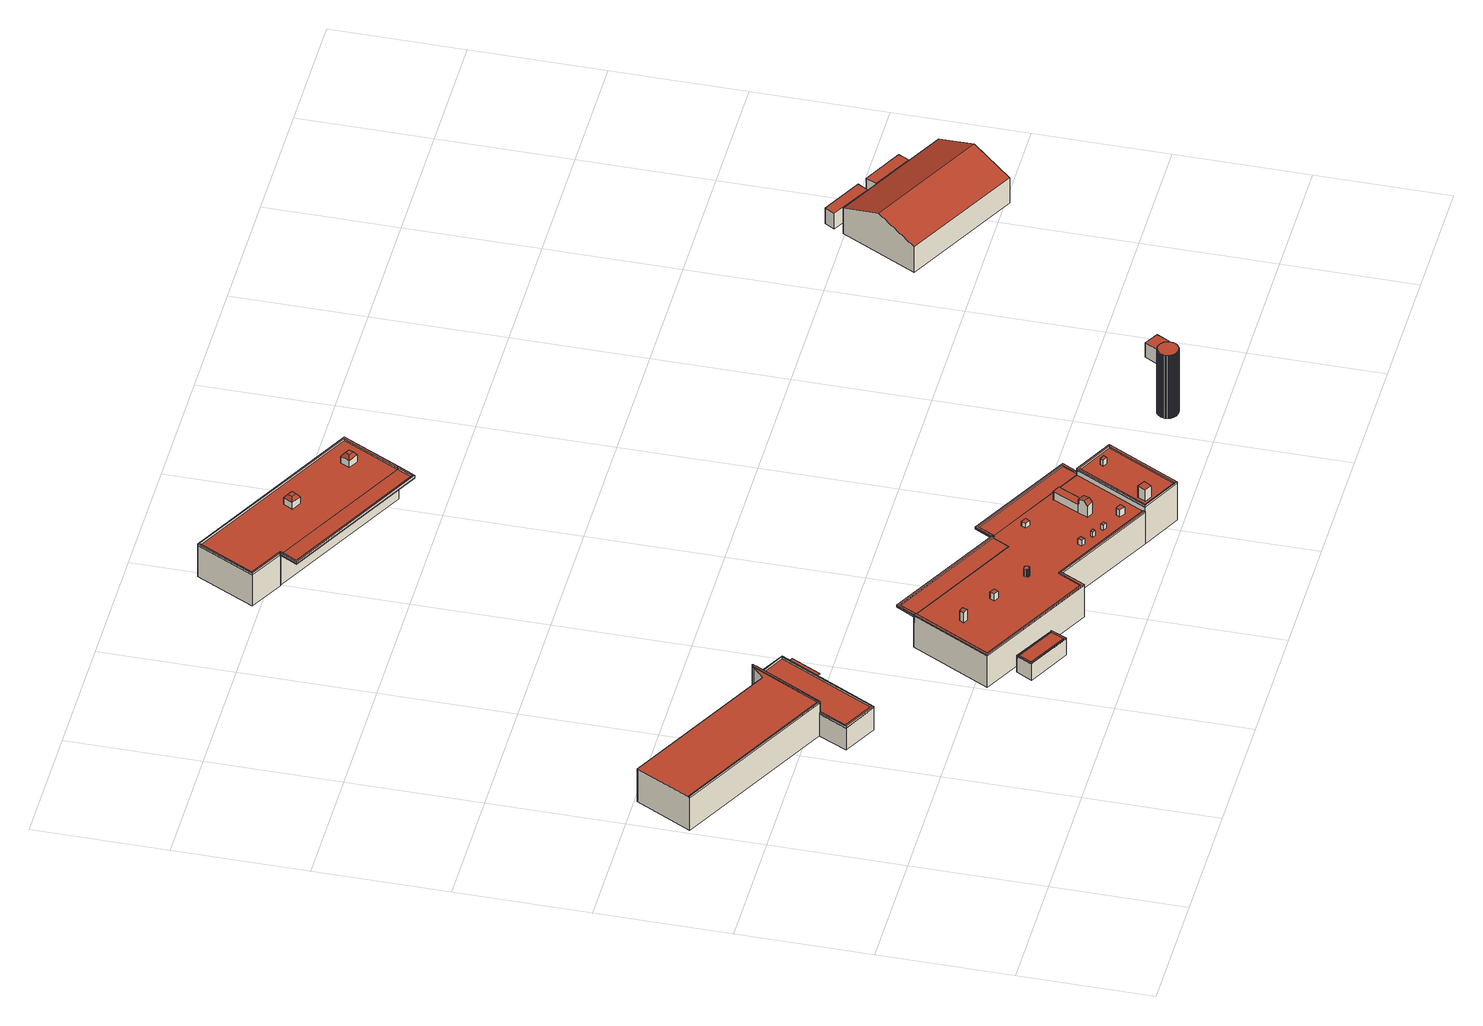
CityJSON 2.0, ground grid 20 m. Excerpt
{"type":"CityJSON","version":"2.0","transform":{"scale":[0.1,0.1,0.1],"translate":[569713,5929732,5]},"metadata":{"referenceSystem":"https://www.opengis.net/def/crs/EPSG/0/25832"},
"CityObjects":{
"building1":{"type":"Building","attributes":{"Grundfläche 2D":"364.132008","Grundhöhe NN":"5.729"},"children":["building1-1","building1-2"],"geometry":[{"type":"Solid","lod":"3","boundaries":[[[[0,1,2,3,4,5,6,7,8,9]],[[10,11,12,13,14]],[[15,16,17,18,19,20,21]],[[22,23,5,4]],[[23,13,6,5]],[[13,12,7,6]],[[8,7,12,11]],[[11,24,9,8]],[[24,25,26,1,0,9]],[[26,27,28,22,4,3,2,1]],[[17,16,29,30]],[[18,17,30,31]],[[19,18,31,32]],[[20,19,32,33]],[[27,26,15,21,20,33,34,22,28]],[[23,22,34,35]],[[13,23,35,36]],[[14,13,36,37]],[[10,14,37,38]],[[24,11,10,38,39]],[[26,25,24,39,29,16,15]],[[35,34,33,32,31,30,29,39,38,37,36]]]],"semantics":{"surfaces":[{"type":"RoofSurface"},{"type":"WallSurface"},{"type":"GroundSurface"}],"values":[[0,0,0,1,1,1,1,1,1,1,1,1,1,1,1,1,1,1,1,1,1,2]]}}]},
"building1-1":{"type":"BuildingInstallation","parents":["building1"],"geometry":[{"type":"MultiSurface","lod":"3","boundaries":[[[40,41,42,43,44,45,46,47,48,49]],[[16,17,45,44]],[[17,18,46,45]],[[18,19,47,46]],[[19,20,48,47]],[[21,49,48,20]],[[21,50,40,49]],[[50,51,41,40]],[[42,41,51,52]],[[43,42,52,15]],[[16,44,43,15]]],"semantics":{"surfaces":[{"type":"RoofSurface"},{"type":"WallSurface"}],"values":[0,1,1,1,1,1,1,1,1,1,1]}}]},
"building1-2":{"type":"BuildingInstallation","parents":["building1"],"geometry":[{"type":"MultiSurface","lod":"3","boundaries":[[[53,54,55,56]],[[57,58,55,54]],[[58,59,56,55]],[[59,60,53,56]],[[60,57,54,53]],[[57,60,59,58]]],"semantics":{"surfaces":[{"type":"RoofSurface"},{"type":"WallSurface"},{"type":"OuterCeilingSurface"}],"values":[0,1,1,1,1,2]}}]},
"building2":{"type":"Building","attributes":{"Grundfläche 2D":"19.167998","Grundhöhe NN":"5.850"},"children":["building2-1","building2-2"],"geometry":[{"type":"Solid","lod":"3","boundaries":[[[[61,62,63,64,65,66]],[[61,66,67,68]],[[62,61,68,69]],[[64,63,62,69,70]],[[66,65,64,70,67]],[[69,68,67,70]]]],"semantics":{"surfaces":[{"type":"RoofSurface"},{"type":"WallSurface"},{"type":"GroundSurface"}],"values":[[0,1,1,1,1,2]]}}]},
"building2-1":{"type":"BuildingInstallation","parents":["building2"],"geometry":[{"type":"MultiSurface","lod":"3","boundaries":[[[71,72,73,74,75,76,77,78]],[[66,61,75,74]],[[61,62,76,75]],[[62,63,77,76]],[[78,79,80,71]],[[81,72,71,80]],[[65,66,74,73]]],"semantics":{"surfaces":[{"type":"RoofSurface"},{"type":"WallSurface"}],"values":[0,1,1,1,1,1,1]}}]},
"building2-2":{"type":"BuildingInstallation","parents":["building2"],"geometry":[{"type":"MultiSurface","lod":"3","boundaries":[[[77,82,73,72,83,78]],[[83,72,81,84]],[[78,83,84,79]],[[63,64,82,77]],[[64,65,73,82]]],"semantics":{"surfaces":[{"type":"RoofSurface"},{"type":"WallSurface"}],"values":[0,1,1,1,1]}}]},
"building3":{"type":"Building","attributes":{"Grundfläche 2D":"63.892865","Grundhöhe NN":"11.208","usage":"parapet"},"geometry":[{"type":"Solid","lod":"3","boundaries":[[[[85,86,87,88,89,90,91]],[[92,93,94,95]],[[96,97,90,89]],[[97,98,91,90]],[[98,92,85,91]],[[92,95,86,85]],[[87,86,95,94]],[[94,99,88,87]],[[99,96,89,88]],[[93,92,98,100,101]],[[99,94,93,101,102]],[[96,99,102,103]],[[97,96,103,104]],[[98,97,104,100]],[[102,101,100,104,103]]]],"semantics":{"surfaces":[{"type":"RoofSurface"},{"type":"WallSurface"},{"type":"GroundSurface"}],"values":[[0,0,1,1,1,1,1,1,1,1,1,1,1,1,2]]}}]},
"building4":{"type":"Building","attributes":{"Grundfläche 2D":"580.690470","Grundhöhe NN":"5.850"},"children":["building4-1","building4-2","building4-3","building4-4","building4-5","building4-6","building4-7","building4-8","building4-9","building4-10","building4-11","building4-12","building4-13","building4-14"],"geometry":[{"type":"Solid","lod":"3","boundaries":[[[[87,105,106,88]],[[107,108,85,91,109,110,111,112,113,114,115]],[[116,117,118,119]],[[120,94,93,92,121,122,123,124,125,126]],[[94,120,105]],[[120,126,106,105]],[[126,99,88,106]],[[99,94,87,88]],[[87,94,105]],[[92,98,91,85]],[[98,127,109,91]],[[127,128,110,109]],[[128,129,111,110]],[[129,130,131,113,112,111]],[[115,114,124,123]],[[107,115,123,122]],[[108,107,122,121]],[[121,92,85,108]],[[116,119,132,133]],[[114,113,117,116,133,125,124]],[[117,113,131,134,135,118]],[[119,118,135,132]],[[131,130,129,136,137,134]],[[99,126,125,133,138]],[[93,94,99,138,139]],[[98,92,93,139,140]],[[127,98,140,141]],[[128,127,141,142]],[[129,128,142,136]],[[137,136,142,141,140,139,138,133,132,135,134]]]],"semantics":{"surfaces":[{"type":"RoofSurface"},{"type":"WallSurface"},{"type":"GroundSurface"}],"values":[[0,0,0,0,1,1,1,1,1,1,1,1,1,1,1,1,1,1,1,1,1,1,1,1,1,1,1,1,1,2]]}}]},
"building4-1":{"type":"BuildingInstallation","parents":["building4"],"geometry":[{"type":"MultiSurface","lod":"3","boundaries":[[[143,144,145,146,147,148,149,150,151,152,153,154,155,156,157,158,159,160,161,162,163,164,165,166,167,168,169,170]],[[171,172,143,170]],[[173,174,168,167]],[[174,175,169,168]],[[175,171,170,169]],[[172,176,144,143]],[[176,177,145,144]],[[177,178,146,145]],[[178,179,147,146]],[[179,180,148,147]],[[180,181,149,148]],[[181,182,150,149]],[[182,183,151,150]],[[183,184,152,151]],[[184,185,153,152]],[[185,186,154,153]],[[186,187,155,154]],[[187,188,156,155]],[[188,189,157,156]],[[189,190,158,157]],[[190,191,159,158]],[[191,192,160,159]],[[192,193,161,160]],[[193,194,162,161]],[[194,195,163,162]],[[195,196,164,163]],[[196,197,165,164]],[[197,198,166,165]],[[198,173,167,166]]],"semantics":{"surfaces":[{"type":"RoofSurface"},{"type":"WallSurface"}],"values":[0,1,1,1,1,1,1,1,1,1,1,1,1,1,1,1,1,1,1,1,1,1,1,1,1,1,1,1,1]}}]},
"building4-2":{"type":"BuildingInstallation","parents":["building4"],"geometry":[{"type":"MultiSurface","lod":"3","boundaries":[[[199,200,201,202]],[[203,204,202,201]],[[204,205,199,202]],[[200,199,205,206]],[[201,200,206,203]]],"semantics":{"surfaces":[{"type":"RoofSurface"},{"type":"WallSurface"}],"values":[0,1,1,1,1]}}]},
"building4-3":{"type":"BuildingInstallation","parents":["building4"],"geometry":[{"type":"MultiSurface","lod":"3","boundaries":[[[207,208,209,210,211,212,213,214]],[[119,116,210,209]],[[116,117,211,210]],[[117,118,212,211]],[[215,216,214,213]],[[207,214,216,217]],[[208,207,217,218]]],"semantics":{"surfaces":[{"type":"RoofSurface"},{"type":"WallSurface"}],"values":[0,1,1,1,1,1,1]}}]},
"building4-4":{"type":"BuildingInstallation","parents":["building4"],"geometry":[{"type":"MultiSurface","lod":"3","boundaries":[[[209,208,213,212]],[[118,119,209,212]],[[213,208,218,215]]],"semantics":{"surfaces":[{"type":"RoofSurface"},{"type":"WallSurface"}],"values":[0,1,1]}}]},
"building4-5":{"type":"BuildingInstallation","parents":["building4"],"geometry":[{"type":"MultiSurface","lod":"3","boundaries":[[[219,220,221,222]],[[223,224,222,221]],[[224,225,219,222]],[[220,219,225,226]],[[221,220,226,223]]],"semantics":{"surfaces":[{"type":"RoofSurface"},{"type":"WallSurface"}],"values":[0,1,1,1,1]}}]},
"building4-6":{"type":"BuildingInstallation","parents":["building4"],"geometry":[{"type":"MultiSurface","lod":"3","boundaries":[[[227,228,229,230]],[[230,229,231,232]],[[227,230,232,233]],[[228,227,233,234]],[[229,228,234,231]]],"semantics":{"surfaces":[{"type":"RoofSurface"},{"type":"WallSurface"}],"values":[0,1,1,1,1]}}]},
"building4-7":{"type":"BuildingInstallation","parents":["building4"],"geometry":[{"type":"MultiSurface","lod":"3","boundaries":[[[235,236,237,238]],[[239,240,237,236]],[[241,242,243,238,237,240]],[[243,244,235,238]],[[244,245,246,239,236,235]],[[246,241,240,239]]],"semantics":{"surfaces":[{"type":"RoofSurface"},{"type":"WallSurface"}],"values":[0,0,1,1,1,1]}}]},
"building4-8":{"type":"BuildingInstallation","parents":["building4"],"geometry":[{"type":"MultiSurface","lod":"3","boundaries":[[[247,248,249,244,243]],[[249,248,250,251]],[[244,249,251,245]],[[242,252,247,243]],[[252,250,248,247]]],"semantics":{"surfaces":[{"type":"RoofSurface"},{"type":"WallSurface"}],"values":[0,1,1,1,1]}}]},
"building4-9":{"type":"BuildingInstallation","parents":["building4"],"geometry":[{"type":"MultiSurface","lod":"3","boundaries":[[[253,254,255,256]],[[256,255,257,258]],[[253,256,258,259]],[[254,253,259,260]],[[255,254,260,257]]],"semantics":{"surfaces":[{"type":"RoofSurface"},{"type":"WallSurface"}],"values":[0,1,1,1,1]}}]},
"building4-10":{"type":"BuildingInstallation","parents":["building4"],"geometry":[{"type":"MultiSurface","lod":"3","boundaries":[[[261,262,263,264]],[[264,263,265,266]],[[261,264,266,267]],[[262,261,267,268]],[[263,262,268,265]]],"semantics":{"surfaces":[{"type":"RoofSurface"},{"type":"WallSurface"}],"values":[0,1,1,1,1]}}]},
"building4-11":{"type":"BuildingInstallation","parents":["building4"],"geometry":[{"type":"MultiSurface","lod":"3","boundaries":[[[269,270,271,272]],[[272,271,273,274]],[[269,272,274,275]],[[270,269,275,276]],[[271,270,276,273]]],"semantics":{"surfaces":[{"type":"RoofSurface"},{"type":"WallSurface"}],"values":[0,1,1,1,1]}}]},
"building4-12":{"type":"BuildingInstallation","parents":["building4"],"geometry":[{"type":"MultiSurface","lod":"3","boundaries":[[[277,278,279,280]],[[280,279,281,282]],[[277,280,282,283]],[[278,277,283,284]],[[279,278,284,281]]],"semantics":{"surfaces":[{"type":"RoofSurface"},{"type":"WallSurface"}],"values":[0,1,1,1,1]}}]},
"building4-13":{"type":"BuildingInstallation","parents":["building4"],"geometry":[{"type":"MultiSurface","lod":"3","boundaries":[[[285,286,287,288]],[[288,287,289,290]],[[285,288,290,291]],[[286,285,291,292]],[[287,286,292,289]]],"semantics":{"surfaces":[{"type":"RoofSurface"},{"type":"WallSurface"}],"values":[0,1,1,1,1]}}]},
"building4-14":{"type":"BuildingInstallation","parents":["building4"],"geometry":[{"type":"MultiSurface","lod":"3","boundaries":[[[293,294,295,296]],[[296,295,297,298]],[[293,296,298,299]],[[294,293,299,300]],[[295,294,300,297]]],"semantics":{"surfaces":[{"type":"RoofSurface"},{"type":"WallSurface"}],"values":[0,1,1,1,1]}}]},
"building5":{"type":"Building","attributes":{"Grundfläche 2D":"55.375565","Grundhöhe NN":"11.208","usage":"parapet"},"geometry":[{"type":"Solid","lod":"3","boundaries":[[[[301,302,303,88,106,304,305,306]],[[307,126,125,308,309]],[[310,99,88,303]],[[106,88,99,126]],[[126,307,304,106]],[[305,304,307,309]],[[306,305,309,308]],[[308,311,301,306]],[[311,312,302,301]],[[312,310,303,302]],[[99,310,313,102]],[[125,126,99,102,314]],[[311,308,125,314,315]],[[312,311,315,316]],[[310,312,316,313]],[[315,314,102,313,316]]]],"semantics":{"surfaces":[{"type":"RoofSurface"},{"type":"WallSurface"},{"type":"GroundSurface"}],"values":[[0,0,1,1,1,1,1,1,1,1,1,1,1,1,1,2]]}}]},
"building6":{"type":"Building","attributes":{"Grundfläche 2D":"73.624937","Grundhöhe NN":"11.364"},"geometry":[{"type":"Solid","lod":"3","boundaries":[[[[317,318,319,320,321,322,323,324,322,325,326,327,328]],[[329,330,331,332]],[[329,333,334,335,323,322,321,320]],[[335,336,324,323]],[[336,334,322,324]],[[334,337,325,322]],[[337,338,326,325]],[[338,339,327,326]],[[339,340,332,317,328,327]],[[332,331,318,317]],[[319,318,331,330]],[[330,329,320,319]],[[338,337,341,342]],[[339,338,342,343]],[[344,335,334,333,329,332,340,339,343,345]],[[336,335,344,346]],[[334,336,346,347]],[[337,334,347,341]],[[346,344,345,343,342,341,347]]]],"semantics":{"surfaces":[{"type":"RoofSurface"},{"type":"WallSurface"},{"type":"GroundSurface"}],"values":[[0,0,1,1,1,1,1,1,1,1,1,1,1,1,1,1,1,1,2]]}}]},
"building7":{"type":"Building","attributes":{"Grundfläche 2D":"305.739130","Grundhöhe NN":"6.116"},"children":["building7-1","building7-2"],"geometry":[{"type":"Solid","lod":"3","boundaries":[[[[348,349,350,351,317,328,327,352,353,354,324,323,322,321,320]],[[332,355,356,357,358,329]],[[332,340,339,327,328,317]],[[339,359,352,327]],[[359,360,353,352]],[[360,361,354,353]],[[361,336,324,354]],[[336,335,323,324]],[[335,334,322,323]],[[333,329,320,321]],[[351,350,356,355]],[[334,333,321,322]],[[329,358,348,320]],[[349,348,358,357]],[[350,349,357,356]],[[355,332,317,351]],[[339,340,332,329,333,362,363]],[[359,339,363,364]],[[360,359,364,365]],[[361,360,365,366]],[[336,361,366,367]],[[335,336,367,368]],[[333,334,369,362]],[[334,335,368,369]],[[367,366,365,364,363,362,369,368]]]],"semantics":{"surfaces":[{"type":"RoofSurface"},{"type":"WallSurface"},{"type":"GroundSurface"}],"values":[[0,0,1,1,1,1,1,1,1,1,1,1,1,1,1,1,1,1,1,1,1,1,1,1,2]]}}]},
"building7-1":{"type":"BuildingInstallation","parents":["building7"],"geometry":[{"type":"MultiSurface","lod":"3","boundaries":[[[370,371,372,373]],[[374,375,376,372,371]],[[375,377,378,376]],[[379,370,373,378,377]],[[372,376,378,373]],[[380,381,371,370]],[[381,382,383,375,374,371]],[[383,384,377,375]],[[384,385,380,370,379,377]]],"semantics":{"surfaces":[{"type":"RoofSurface"},{"type":"WallSurface"}],"values":[0,0,0,0,0,1,1,1,1]}}]},
"building7-2":{"type":"BuildingInstallation","parents":["building7"],"geometry":[{"type":"MultiSurface","lod":"3","boundaries":[[[386,387,388,389]],[[387,390,391,392,388]],[[391,393,394,392]],[[393,395,396,386,389,394]],[[389,388,392,394]],[[397,398,387,386]],[[398,399,400,391,390,387]],[[400,401,393,391]],[[401,402,403,397,386,396,395,393]]],"semantics":{"surfaces":[{"type":"RoofSurface"},{"type":"WallSurface"}],"values":[0,0,0,0,0,1,1,1,1]}}]},
"building8":{"type":"Building","attributes":{"Grundfläche 2D":"7.140639","Grundhöhe NN":"6.089"},"geometry":[{"type":"Solid","lod":"3","boundaries":[[[[404,405,406,407,408,409,410,411,412,413,414,415,416,417,418,419,420,421,422,423,424,425,426,427,428,429,430,431,432,433,434,435,436,437,438,439,440,441,442,443,444,445,446,447,448,449,450,451,452,453,454,455,456,457,458,459,460,461,462,463,464,465,466,467,468,469,470,471,472,473,474,475,476,477,478,479,480,481,482,483,484,485,486,487,488,489,490,491,492]],[[493,494,407,406]],[[494,495,408,407]],[[495,496,409,408]],[[496,497,410,409]],[[497,498,411,410]],[[498,499,412,411]],[[500,493,406,405]],[[501,502,491,490]],[[502,503,492,491]],[[503,504,404,492]],[[504,500,405,404]],[[499,505,413,412]],[[505,506,414,413]],[[506,507,415,414]],[[507,508,416,415]],[[508,509,417,416]],[[509,510,418,417]],[[510,511,419,418]],[[511,512,420,419]],[[512,513,421,420]],[[513,514,422,421]],[[514,515,423,422]],[[515,516,424,423]],[[516,517,425,424]],[[517,518,426,425]],[[518,519,427,426]],[[519,520,428,427]],[[520,521,429,428]],[[521,522,430,429]],[[522,523,431,430]],[[523,524,432,431]],[[524,525,433,432]],[[525,526,434,433]],[[526,527,435,434]],[[527,528,436,435]],[[528,529,437,436]],[[529,530,438,437]],[[530,531,439,438]],[[531,532,440,439]],[[532,533,441,440]],[[533,534,442,441]],[[534,535,443,442]],[[535,536,444,443]],[[536,537,445,444]],[[537,538,446,445]],[[538,539,447,446]],[[539,540,448,447]],[[540,541,449,448]],[[541,542,450,449]],[[542,543,451,450]],[[543,544,452,451]],[[544,545,453,452]],[[545,546,454,453]],[[546,547,455,454]],[[547,548,456,455]],[[548,549,457,456]],[[549,550,458,457]],[[550,551,459,458]],[[551,552,460,459]],[[552,553,461,460]],[[553,554,462,461]],[[554,555,463,462]],[[555,556,464,463]],[[556,557,465,464]],[[557,558,466,465]],[[558,559,467,466]],[[559,560,468,467]],[[560,561,469,468]],[[561,562,470,469]],[[562,563,471,470]],[[563,564,472,471]],[[564,565,473,472]],[[565,566,474,473]],[[566,567,475,474]],[[567,568,476,475]],[[568,569,477,476]],[[569,570,478,477]],[[570,571,479,478]],[[571,572,480,479]],[[572,573,481,480]],[[573,574,482,481]],[[574,575,483,482]],[[575,576,484,483]],[[576,577,485,484]],[[577,578,486,485]],[[578,579,487,486]],[[579,580,488,487]],[[580,581,489,488]],[[581,501,490,489]],[[579,578,577,576,575,574,573,572,571,570,569,568,567,566,565,564,563,562,561,560,559,558,557,556,555,554,553,552,551,550,549,548,547,546,545,544,543,542,541,540,539,538,537,536,535,534,533,532,531,530,529,528,527,526,525,524,523,522,521,520,519,518,517,516,515,514,513,512,511,510,509,508,507,506,505,499,498,497,496,495,494,493,500,504,503,502,501,581,580]]]],"semantics":{"surfaces":[{"type":"RoofSurface"},{"type":"WallSurface"},{"type":"GroundSurface"}],"values":[[0,1,1,1,1,1,1,1,1,1,1,1,1,1,1,1,1,1,1,1,1,1,1,1,1,1,1,1,1,1,1,1,1,1,1,1,1,1,1,1,1,1,1,1,1,1,1,1,1,1,1,1,1,1,1,1,1,1,1,1,1,1,1,1,1,1,1,1,1,1,1,1,1,1,1,1,1,1,1,1,1,1,1,1,1,1,1,1,1,1,2]]}}]},
"building9":{"type":"Building","attributes":{"Grundfläche 2D":"5.453278","Grundhöhe NN":"6.134"},"geometry":[{"type":"Solid","lod":"3","boundaries":[[[[582,583,584,585]],[[586,587,584,583]],[[587,588,585,584]],[[588,589,582,585]],[[589,586,583,582]],[[587,586,589,588]]]],"semantics":{"surfaces":[{"type":"RoofSurface"},{"type":"WallSurface"},{"type":"GroundSurface"}],"values":[[0,1,1,1,1,2]]}}]},
"building10":{"type":"Building","attributes":{"Grundfläche 2D":"262.775723","Grundhöhe NN":"5.968"},"geometry":[{"type":"Solid","lod":"3","boundaries":[[[[590,591,592,593]],[[594,591,590,595]],[[593,592,596,597]],[[595,590,593,597,598]],[[594,595,598,599]],[[596,592,591,594,599]],[[597,596,599,598]]]],"semantics":{"surfaces":[{"type":"RoofSurface"},{"type":"WallSurface"},{"type":"GroundSurface"}],"values":[[0,0,1,1,1,1,2]]}}]},
"building11":{"type":"Building","attributes":{"Grundfläche 2D":"12.382323","Grundhöhe NN":"6.018"},"geometry":[{"type":"Solid","lod":"3","boundaries":[[[[600,601,602,603]],[[604,605,603,602]],[[605,606,600,603]],[[606,607,601,600]],[[607,604,602,601]],[[607,606,605,604]]]],"semantics":{"surfaces":[{"type":"RoofSurface"},{"type":"WallSurface"},{"type":"GroundSurface"}],"values":[[0,1,1,1,1,2]]}}]},
"building12":{"type":"Building","attributes":{"Grundfläche 2D":"12.391413","Grundhöhe NN":"6.047"},"geometry":[{"type":"Solid","lod":"3","boundaries":[[[[608,609,610,611]],[[612,613,611,610]],[[613,614,608,611]],[[614,615,609,608]],[[615,612,610,609]],[[615,614,613,612]]]],"semantics":{"surfaces":[{"type":"RoofSurface"},{"type":"WallSurface"},{"type":"GroundSurface"}],"values":[[0,1,1,1,1,2]]}}]}
},
"vertices":[
[250,384,67],[252,383,67],[307,487,67],[308,489,67],[310,492,67],[309,493,67],[306,490,67],[251,386,67],[9,513,67],[8,511,67],[53,596,65],[9,513,65],[251,386,65],[306,490,65],[287,473,65],[252,383,46],[250,384,46],[228,341,46],[280,314,46],[358,462,46],[308,489,46],[307,487,46],[310,492,65],[309,493,65],[8,511,65],[250,384,65],[252,383,65],[307,487,65],[308,489,65],[250,384,7],[228,341,7],[280,314,7],[358,462,7],[308,489,7],[310,492,7],[309,493,7],[306,490,7],[287,473,7],[53,596,7],[8,511,7],
[356,462,49],[280,317,49],[231,343,49],[252,383,49],[250,384,49],[228,341,49],[280,314,49],[358,462,49],[308,489,49],[307,487,49],[356,462,46],[280,317,46],[231,343,46],
[368,450,39],[355,457,39],[332,413,39],[345,406,39],[355,457,37],[332,413,37],[345,406,37],[368,450,37],
[499,92,37],[511,116,37],[509,116,37],[447,150,37],[435,128,37],[434,126,37],[434,126,8],[499,92,8],[511,116,8],[447,150,8],
[498,95,38],[437,127,38],[435,128,38],[434,126,38],[499,92,38],[511,116,38],[509,116,38],[508,115,38],[508,115,37],[498,95,37],[437,127,37],
[447,150,38],[447,147,38],[447,147,37],
[471,299,66],[484,325,66],[658,233,66],[660,236,66],[659,236,66],[483,329,66],[468,301,66],[471,299,64],[645,208,64],[658,233,64],[484,325,64],[659,236,64],[483,329,64],[468,301,64],[660,236,64],[468,301,62],[645,208,62],[660,236,62],[659,236,62],[483,329,62],
[661,232,66],[662,234,66],[584,91,66],[409,183,66],[405,182,66],[586,87,66],[605,124,66],[605,123,66],[761,41,66],[762,44,66],[603,127,66],[819,152,73],[761,41,73],[822,10,73],[880,120,73],[661,232,64],[409,183,64],[584,91,64],[603,127,64],[762,44,64],[819,152,64],[662,234,64],[405,182,64],[586,87,64],[605,124,64],[605,123,64],[761,41,64],[880,120,8],[819,152,8],[761,41,8],[822,10,8],[605,124,8],[605,123,8],[660,236,8],[645,208,8],[468,301,8],[405,182,8],[586,87,8],
[591,173,77],[590,173,77],[589,173,77],[588,173,77],[587,173,77],[587,172,77],[586,171,77],[586,170,77],[586,169,77],[586,168,77],[586,167,77],[587,167,77],[587,166,77],[588,166,77],[589,165,77],[590,165,77],[591,165,77],[591,166,77],[592,166,77],[593,166,77],[593,167,77],[594,168,77],[594,169,77],[594,170,77],[594,171,77],[593,171,77],[593,172,77],[592,173,77],[592,173,64],[591,173,64],[594,171,64],[593,171,64],[593,172,64],[590,173,64],[589,173,64],[588,173,64],[587,173,64],[587,172,64],[586,171,64],[586,170,64],[586,169,64],[586,168,64],[586,167,64],[587,167,64],[587,166,64],[588,166,64],[589,165,64],[590,165,64],[591,165,64],[591,166,64],[592,166,64],[593,166,64],[593,167,64],[594,168,64],[594,169,64],[594,170,64],
[690,194,72],[697,190,72],[701,197,72],[693,201,72],[701,197,64],[693,201,64],[690,194,64],[697,190,64],
[820,148,76],[876,119,76],[880,120,76],[819,152,76],[761,41,76],[822,10,76],[820,13,76],[764,42,76],[820,13,73],[764,42,73],[820,148,73],[876,119,73],
[792,50,93],[780,56,93],[774,44,93],[785,38,93],[774,44,73],[785,38,73],[792,50,73],[780,56,73],
[845,120,84],[838,123,84],[835,118,84],[842,115,84],[835,118,73],[842,115,73],[845,120,73],[838,123,73],
[739,131,88],[735,122,90],[744,117,90],[749,126,88],[732,116,84],[742,112,84],[742,112,64],[749,126,64],[749,126,79],[739,131,79],[739,131,64],[732,116,64],
[750,126,79],[770,166,79],[759,171,79],[770,166,64],[759,171,64],[750,126,64],
[696,97,73],[698,101,73],[693,103,73],[691,99,73],[693,103,64],[691,99,64],[696,97,64],[698,101,64],
[468,230,82],[476,227,82],[479,234,82],[472,237,82],[479,234,64],[472,237,64],[468,230,64],[476,227,64],
[525,200,76],[532,196,76],[536,203,76],[528,207,76],[536,203,64],[528,207,64],[525,200,64],[532,196,64],
[674,107,74],[677,113,74],[672,116,74],[669,110,74],[672,116,64],[669,110,64],[674,107,64],[677,113,64],
[743,73,77],[751,68,77],[755,75,77],[746,79,77],[755,75,64],[746,79,64],[743,73,64],[751,68,64],
[715,86,73],[717,90,73],[711,93,73],[709,89,73],[711,93,64],[709,89,64],[715,86,64],[717,90,64],
[823,150,66],[837,176,66],[674,262,66],[675,258,66],[833,175,66],[821,151,66],[675,258,64],[821,151,64],[833,175,64],[674,262,64],[823,150,64],[837,176,64],[674,262,62],[819,152,62],[823,150,62],[837,176,62],
[614,1068,69],[602,1044,69],[385,1158,69],[398,1182,69],[397,1183,69],[396,1183,69],[395,1184,69],[395,1183,69],[382,1157,69],[603,1041,69],[617,1067,69],[616,1068,69],[398,1182,66],[385,1158,66],[602,1044,66],[614,1068,66],[397,1183,66],[396,1183,66],[395,1184,66],[395,1183,66],[382,1157,66],[603,1041,66],[617,1067,66],[616,1068,66],[382,1157,64],[603,1041,64],[617,1067,64],[395,1184,64],[616,1068,64],[395,1183,64],[396,1183,64],
[399,1184,69],[346,1212,69],[390,1296,69],[659,1154,69],[663,1155,69],[389,1299,69],[343,1211,69],[659,1154,66],[390,1296,66],[346,1212,66],[399,1184,66],[663,1155,66],[389,1299,66],[343,1211,66],[397,1183,11],[617,1067,11],[663,1155,11],[389,1299,11],[343,1211,11],[395,1183,11],[395,1184,11],[396,1183,11],
[519,1196,78],[504,1204,78],[505,1198,84],[513,1194,84],[498,1193,78],[496,1190,78],[502,1191,84],[511,1182,78],[509,1187,84],[513,1186,78],[519,1196,66],[504,1204,66],[498,1193,66],[496,1190,66],[511,1182,66],[513,1186,66],
[625,1140,78],[610,1148,78],[612,1142,84],[619,1138,84],[605,1137,78],[603,1134,78],[608,1135,84],[618,1126,78],[616,1131,84],[619,1130,78],[623,1137,78],[625,1140,66],[610,1148,66],[605,1137,66],[603,1134,66],[618,1126,66],[619,1130,66],[623,1137,66],
[1049,91,123],[1048,91,123],[1047,91,123],[1046,91,123],[1045,91,123],[1044,91,123],[1043,90,123],[1042,90,123],[1041,90,123],[1040,90,123],[1039,89,123],[1038,89,123],[1038,88,123],[1037,87,123],[1036,87,123],[1035,86,123],[1035,85,123],[1034,85,123],[1034,84,123],[1033,83,123],[1033,82,123],[1032,81,123],[1032,80,123],[1032,79,123],[1031,78,123],[1031,77,123],[1031,76,123],[1031,75,123],[1031,74,123],[1032,73,123],[1032,72,123],[1032,71,123],[1032,70,123],[1033,69,123],[1034,68,123],[1034,67,123],[1035,66,123],[1036,65,123],[1037,64,123],[1038,63,123],[1039,63,123],[1040,62,123],[1041,62,123],[1042,62,123],[1043,61,123],[1044,61,123],[1045,61,123],[1046,61,123],[1047,61,123],[1048,61,123],[1049,61,123],[1050,61,123],[1051,61,123],[1052,62,123],[1053,62,123],[1054,63,123],[1055,64,123],[1056,64,123],[1057,65,123],[1058,66,123],[1059,67,123],[1059,68,123],[1060,69,123],[1060,70,123],[1061,71,123],[1061,72,123],[1061,73,123],[1061,74,123],[1061,75,123],[1061,76,123],[1061,77,123],[1061,78,123],[1061,79,123],[1061,80,123],[1060,81,123],[1060,82,123],[1060,83,123],[1059,84,123],[1059,85,123],[1058,85,123],[1057,86,123],[1057,87,123],[1056,87,123],[1055,88,123],[1054,89,123],[1053,89,123],[1052,90,123],[1051,90,123],[1050,90,123],[1047,91,11],[1046,91,11],[1045,91,11],[1044,91,11],[1043,90,11],[1042,90,11],[1041,90,11],[1048,91,11],[1052,90,11],[1051,90,11],[1050,90,11],[1049,91,11],[1040,90,11],[1039,89,11],[1038,89,11],[1038,88,11],[1037,87,11],[1036,87,11],[1035,86,11],[1035,85,11],[1034,85,11],[1034,84,11],[1033,83,11],[1033,82,11],[1032,81,11],[1032,80,11],[1032,79,11],[1031,78,11],[1031,77,11],[1031,76,11],[1031,75,11],[1031,74,11],[1032,73,11],[1032,72,11],[1032,71,11],[1032,70,11],[1033,69,11],[1034,68,11],[1034,67,11],[1035,66,11],[1036,65,11],[1037,64,11],[1038,63,11],[1039,63,11],[1040,62,11],[1041,62,11],[1042,62,11],[1043,61,11],[1044,61,11],[1045,61,11],[1046,61,11],[1047,61,11],[1048,61,11],[1049,61,11],[1050,61,11],[1051,61,11],[1052,62,11],[1053,62,11],[1054,63,11],[1055,64,11],[1056,64,11],[1057,65,11],[1058,66,11],[1059,67,11],[1059,68,11],[1060,69,11],[1060,70,11],[1061,71,11],[1061,72,11],[1061,73,11],[1061,74,11],[1061,75,11],[1061,76,11],[1061,77,11],[1061,78,11],[1061,79,11],[1061,80,11],[1060,81,11],[1060,82,11],[1060,83,11],[1059,84,11],[1059,85,11],[1058,85,11],[1057,86,11],[1057,87,11],[1056,87,11],[1055,88,11],[1054,89,11],[1053,89,11],
[1156,134,36],[1145,114,36],[1167,103,36],[1177,122,36],[1145,114,11],[1167,103,11],[1177,122,11],[1156,134,11],
[1473,451,80],[1295,545,80],[1264,487,55],[1442,393,55],[1325,602,55],[1503,508,55],[1264,487,10],[1442,393,10],[1503,508,10],[1325,602,10],
[1401,599,38],[1340,631,38],[1331,616,38],[1392,583,38],[1331,616,10],[1392,583,10],[1401,599,10],[1340,631,10],
[1477,559,38],[1416,591,38],[1408,575,38],[1469,543,38],[1408,575,10],[1469,543,10],[1477,559,10],[1416,591,10]
]}
